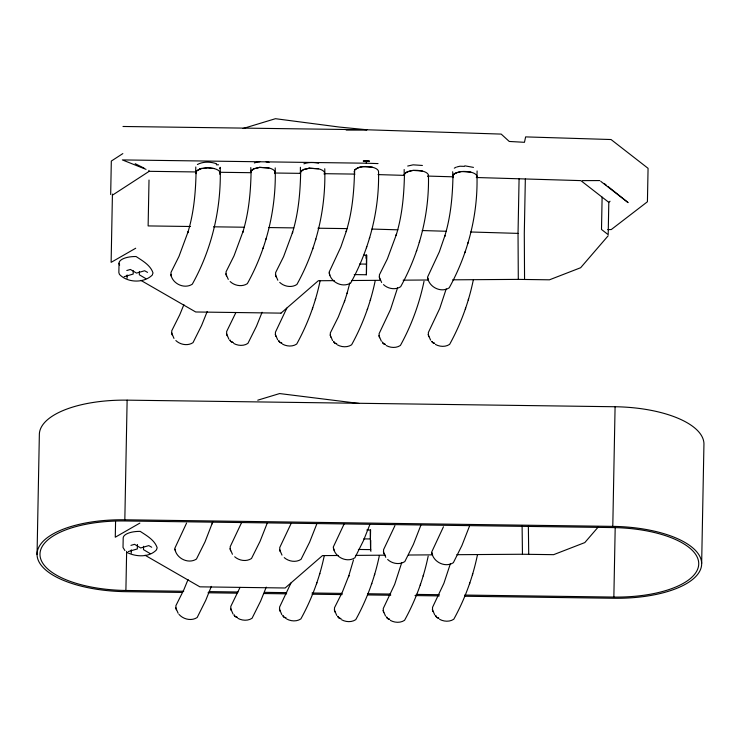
<?xml version="1.0" encoding="UTF-8"?>
<svg xmlns="http://www.w3.org/2000/svg" width="741" height="741" viewBox="0 0 741 741"><rect width="100%" height="100%" fill="white"/><g stroke="black" fill="none" stroke-linecap="round" stroke-linejoin="round"><path stroke-width="1.11" d="M519.08 178.785L518.033 233.387L518.302 279.385L549.461 279.811L580.648 267.723L608.166 235.777M522.099 526.082L522.461 554.249L553.62 554.666L584.806 542.588L598.191 527.046M528.361 526.184L528.722 554.333M358.663 167.54L359.19 167.373M196.013 173.542L196.078 171.273L200.616 168.8M254.561 168.605L259.683 167.346L268.955 167.966A12.199 4.965 1.1 0 1 274.716 173.626M304.116 169.448L309.238 168.179L318.51 168.8A12.199 4.965 1.1 0 1 324.271 174.468M357.977 167.874L358.533 167.559M407.902 171.671L413.024 170.402L422.296 171.023A12.199 4.965 1.1 0 1 428.057 176.691M456.428 172.792L461.56 171.523L470.822 172.144A12.199 4.965 1.1 0 1 476.991 176.525C477.908 215.242 467.858 253.968 449.203 287.832C440.932 293.288 428.474 286.878 427.576 277.097L439.311 251.903L445.017 235.369L444.637 236.555C450.797 216.687 452.603 195.735 452.992 175.126C457.586 170.689 464.95 171.032 470.822 172.144M213.917 168.503L207.804 167.753L200.737 168.642L207.804 167.753L213.917 168.503A12.199 4.965 1.1 0 1 219.679 174.163M259.48 167.383L268.955 167.966M309.034 168.226L318.51 168.8M363.109 166.669L372.371 167.225A12.199 4.965 1.1 0 1 378.54 171.616C379.457 210.333 369.407 249.05 350.752 282.914C342.481 288.369 330.023 281.969 329.124 272.179L340.86 246.985L346.566 230.451L346.177 231.637C352.345 211.769 354.152 190.826 354.531 170.217C359.135 165.771 366.499 166.114 372.371 167.225M182.573 592.439L125.914 591.67A88.336 35.929 1.1 0 1 37.05 554.527L39.347 434.902A88.336 35.929 1.1 0 1 127.128 400.149L615.086 406.744A88.336 35.929 1.1 0 1 703.95 443.887L701.653 563.512A88.336 35.929 1.1 0 1 613.872 598.265L464.709 596.246M110.678 194.503L111.317 161.066L122.839 153.591M112.428 194.077L111.122 262.351L135.705 248.235M119.042 263.24L118.856 272.605L119.468 274.411C127.582 283.016 144.171 283.377 152.461 274.865M115.577 521.525L115.272 537.216L139.864 523.1M127.081 278.32L127.146 274.976M37.05 554.527A88.336 35.929 1.1 0 1 124.831 519.784L127.128 400.149M183.712 591.253L125.896 590.475L126.646 551.369M133.241 270.724L133.176 274.068L124.155 276.68M131.24 553.175L131.305 549.841M139.391 271.428L139.327 274.772L145.847 278.644M137.418 544.468L137.335 548.933L128.313 551.545M148.876 171.514L148.904 170.393M149.015 180.035L148.126 225.922L190.548 226.496M143.55 546.284L143.485 549.627L149.997 553.508M195.68 172.56L195.791 166.984M250.847 172.394L250.801 167.559M275.198 167.892C276.458 208.073 266.871 248.494 247.327 283.655C242.085 287.128 234.601 285.785 230.155 281.561M300.401 173.237L300.383 167.281M324.753 168.726C326.012 208.916 316.426 249.328 296.882 284.488C291.639 287.971 284.155 286.619 279.718 282.395M378.049 163.585L366.323 163.215L366.369 160.908L369.527 161.121L363.21 161.038L366.369 160.908M354.226 274.587L366.425 274.754L366.443 254.913M366.425 274.754L366.795 255.219M370.593 529.778L370.417 538.966L363.766 538.874M358.385 549.452L370.583 549.618L370.759 540.421M404.188 175.45L404.169 169.504M453.029 177.488L452.677 171.736M476.991 176.525L477.093 170.958M525.341 178.97L524.295 233.572L524.563 279.468M602.118 197.143L601.497 229.46L608.185 234.665L608.806 202.349L610.047 201.246M701.653 563.512A88.336 35.929 1.1 0 0 612.788 526.379L615.086 406.744M464.69 595.06L613.854 597.07L615.206 526.907M370.639 549.118L370.908 551.35M320.093 280.922C315.49 302.967 307.58 324.326 296.706 344.046C292.556 346.862 286.795 346.492 282.516 344.13M349.798 282.997L347.038 293.51M375.224 280.626C370.602 303.032 362.664 324.753 351.605 344.797C347.446 347.603 341.684 347.242 337.405 344.871M324.252 555.787C319.64 577.832 311.739 599.182 300.865 618.911C296.706 621.727 290.944 621.356 286.665 618.985M424.019 281.284C419.397 303.69 411.459 325.419 400.399 345.454C396.24 348.261 390.479 347.9 386.2 345.528M379.383 555.481C374.761 577.897 366.823 599.617 355.763 619.652C351.605 622.468 345.843 622.097 341.564 619.735M473.258 280.2C468.636 302.606 460.689 324.326 449.63 344.37C445.48 347.177 439.719 346.816 435.439 344.445M428.178 556.148C423.556 578.554 415.618 600.275 404.558 620.31C400.399 623.125 394.638 622.755 390.359 620.393M477.408 555.055C472.786 577.471 464.848 599.191 453.788 619.226C449.63 622.042 443.868 621.671 439.589 619.309M397.546 287.879L390.516 309.525L379.133 333.598L379.17 336.46M383.495 284.618C387.941 288.842 395.425 290.194 400.668 286.711C419.332 252.848 429.372 214.121 428.455 175.404M353.476 559.983L348.529 576.683L348.909 575.507L342.472 591.818L334.487 607.796L334.534 610.667M446.212 288.888L439.746 308.441L428.363 332.505L428.409 335.377M401.705 562.734L394.666 584.38L383.282 608.454L383.329 611.325M450.361 563.753L443.905 583.297L432.522 607.37L432.559 610.241M171.06 275.198L171.023 272.336L178.998 256.358L188.103 231.729L187.723 232.915C193.892 213.047 195.689 192.095 196.078 171.486L197.282 170.291L201.719 168.337M226.098 274.661L226.061 271.79L234.036 255.821L243.141 231.183L242.761 232.378C248.92 212.5 250.727 191.558 251.116 170.949L254.237 168.707L259.683 167.401M275.652 275.504L275.615 272.632L283.59 256.655L292.695 232.026L292.315 233.211C298.484 213.343 300.281 192.401 300.67 171.792L303.791 169.55L309.238 168.235M379.438 277.727L379.401 274.855L387.376 258.878L396.481 234.249L396.102 235.434C402.261 215.566 404.067 194.624 404.456 174.015C409.06 169.569 416.423 169.911 422.296 171.023M219.79 168.596L220.188 167.318C221.513 207.86 212.065 248.707 192.29 284.192C184.314 289.444 172.264 283.683 170.828 274.337M250.717 172.014L252.31 169.559L254.561 168.457M300.272 172.857L301.874 170.393L304.116 169.3M404.058 175.08L405.651 172.616L407.902 171.523M452.594 176.201L454.187 173.737L456.437 172.634M262.999 248.494L263.37 247.327M265.936 239.324L266.315 238.139M186.556 523.127L174.82 548.312C175.719 558.103 188.177 564.503 196.448 559.057L205.025 541.866L212.769 521.859M212.111 523.896L212.491 522.72M312.554 249.337L312.924 248.161M315.49 240.167L315.87 238.982M312.378 308.895L312.758 307.719M315.314 299.725L315.694 298.54M344.38 301.819L347.418 292.325M366.415 247.763L366.795 246.586M369.351 238.593L369.731 237.407M367.277 309.636L367.647 308.46M370.213 300.466L370.593 299.281M416.34 251.56L416.711 250.384M419.276 242.39L419.656 241.205M319.473 574.59L319.853 573.395M316.537 583.751L316.907 582.583M464.866 252.672L465.246 251.505M467.803 243.502L468.192 242.316M374.362 575.331L374.751 574.145M371.426 584.501L371.806 583.324M465.302 309.21L465.681 308.034M468.238 300.04L468.618 298.855M420.869 525.249L413.395 544.394L404.827 561.576C399.575 565.059 392.091 563.706 387.654 559.483M420.221 585.158L420.601 583.982M423.157 575.989L423.546 574.803M469.405 526.369L461.93 545.506L453.353 562.697C445.091 568.143 432.624 561.743 431.734 551.962L443.47 526.768M469.461 584.075L469.831 582.898M472.397 574.905L472.777 573.719M183.888 304.662L179.73 314.814L171.745 330.792L171.792 333.654M207.202 311.516L201.598 325.466L193.021 342.648C187.769 346.13 180.285 344.778 175.849 340.554M262.092 312.257L256.488 326.207L247.911 343.389C243.761 346.204 238 345.834 233.721 343.463M188.047 579.527L183.888 589.679L175.904 605.656L175.95 608.518M211.361 586.372L205.748 600.321L197.171 617.512C191.484 621.273 183.305 619.393 178.97 614.363M344.75 300.651L338.313 316.963L330.338 332.931L330.375 335.803M267.149 523.359L260.054 541.328L251.486 558.51C246.382 561.91 239.158 560.696 234.684 556.769M266.251 587.122L260.647 601.071L252.07 618.253C247.911 621.06 242.15 620.699 237.87 618.327M316.703 524.193L309.608 542.171L301.041 559.353C295.937 562.743 288.712 561.539 284.238 557.612M369.833 524.637L363.479 540.597L354.902 557.778C346.631 563.234 334.172 556.824 333.283 547.043L344.167 523.878M152.47 274.383L153.016 272.947C150.516 265.167 142.504 260.795 136.075 256.525A17.08 6.947 1.1 0 0 119.653 265.046M156.629 549.248L157.175 547.803C154.674 540.032 146.662 535.65 140.225 531.38A17.08 6.947 1.1 0 0 123.191 538.105L123.015 547.469L124.914 550.544M235.897 312.517L226.644 331.533L226.69 334.395M286.823 308.117L275.439 332.19L275.485 335.062M241.594 522.581L230.21 546.654L230.256 549.526M240.056 587.381L230.803 606.397L230.84 609.259M291.148 523.424L279.765 547.497L279.811 550.359M290.981 582.982L279.598 607.055L279.635 609.917M394.934 525.647L383.551 549.72L383.597 552.582M156.62 549.72C149.265 557.695 135.918 556.991 126.915 552.397M280.996 313.128L318.315 280.737L334.33 280.635M112.41 195.189L149.182 171.319L196.56 171.958M357.977 167.725L354.531 170.004L354.578 172.57M197.384 164.521C203.191 161.371 210.444 161.649 216.557 163.752M454.298 168.161L456.215 167.16M199.524 169.152L200.616 168.67M243.085 128.508L275.457 118.699L339.295 127.054L366.971 129.777L501.203 134.093L509.252 141.457L524.461 142.309L525.628 136.89L611.047 139.53L648.069 168.327L647.421 201.756L611.26 229.562L607.796 229.571M359.181 167.364L362.858 166.651M257.748 400.186L279.616 393.564L358.95 403.437M407.689 166.04L413.135 164.835L422.398 165.456M457.058 166.91L459.948 166.216L464.338 166.364M126.794 270.511L130.407 269.455L136.52 273.096L144.634 270.752L147.561 272.382M130.944 545.367L134.566 544.32L140.679 547.96L148.784 545.608L151.72 547.247M200.209 168.809L199.199 169.254M346.177 130.036L366.971 129.777L122.987 126.479M351.484 280.515L380.087 280.32M403.123 280.163L428.465 279.996M452.649 279.829L518.302 279.385M338.48 555.491L322.474 555.602L285.146 587.993L199.866 586.835L145.041 555.241M355.634 555.38L385.394 555.176M408.43 555.018L432.614 554.861M456.808 554.694L522.461 554.249M582.417 180.619L599.765 180.572M366.323 163.215L122.348 159.917L146.033 169.356M216.289 164.78L218.512 164.808M219.549 172.273L250.578 172.69M274.707 173.014L299.994 173.357M324.113 173.681L355.013 174.098M213.482 226.811L244.437 227.228M268.52 227.552L293.742 227.895M317.945 228.219L347.307 228.617M363.794 255.154L366.091 255.182L366.137 258.377M359.607 264.018L366.267 264.111M281.052 313.128L195.707 311.98L140.883 280.376M124.831 519.784L612.788 526.379M366.804 530L370.241 530.047L370.583 549.618M209.157 591.605L238.056 591.994M264.657 592.355L286.628 592.652M312.063 592.995L342.129 593.402M367.564 593.745L390.692 594.06M416.127 594.402L439.256 594.708M208.017 592.781L236.925 593.17M263.518 593.532L286.637 593.837M312.081 594.189L342.147 594.597M367.582 594.94L390.711 595.245M414.988 595.579L439.274 595.903M378.012 174.598L404.614 175.385M427.733 176.071L453.168 176.83M476.296 177.516L580.861 180.619L608.806 202.349M371.973 229.052L397.936 229.83M422.185 230.544L446.434 231.266M470.683 231.989L518.033 233.387M464.82 165.827L473.471 167.392M135.168 163.687L144.134 168.188M600.756 181.341L628.109 202.608L607.926 186.408M604.313 183.546L606.119 184.981M430.595 340.128L428.178 334.506M381.624 282.469L379.207 276.856M381.365 341.212L378.938 335.599M332.561 340.554L330.143 334.932M277.847 280.246L275.42 274.633M277.671 339.804L275.254 334.191M228.284 279.413L225.866 273.79M434.754 614.984L432.327 609.371M385.783 557.334L383.366 551.721M228.876 339.146L226.459 333.533M385.515 616.067L383.097 610.454M173.978 338.405L171.56 332.792M336.72 615.41L334.302 609.797M281.997 555.111L279.579 549.498M281.83 614.669L279.403 609.056M232.442 554.268L230.025 548.655M233.026 614.011L230.608 608.398M178.136 613.27L175.719 607.648M452.594 176.414L453.029 177.701M354.142 171.504L354.578 172.783M195.68 172.773L195.985 173.672M427.742 277.977L427.974 278.838M428.113 279.357L428.326 280.154M428.548 335.886L428.761 336.683M379.587 278.236L379.8 279.033M379.318 336.979L379.531 337.766M432.272 554.222L432.485 555.009M431.901 552.832L432.133 553.703M432.707 610.751L432.92 611.547M329.291 273.059L329.523 273.929M329.662 274.439L329.875 275.235M330.523 336.312L330.736 337.109M383.736 553.101L383.949 553.888M383.468 611.834L383.681 612.631M275.8 276.013L276.013 276.81M333.441 547.923L333.682 548.785M333.82 549.303L334.034 550.1M275.624 335.571L275.837 336.368M334.673 611.177L334.886 611.973M226.246 275.18L226.459 275.967M226.829 334.913L227.042 335.71M279.95 550.878L280.163 551.665M279.783 610.436L279.996 611.232M171.208 275.717L171.421 276.504M230.395 550.035L230.608 550.832M171.931 334.172L172.144 334.969M230.988 609.778L231.201 610.565M175.358 550.582L175.571 551.369M174.987 549.192L175.219 550.063M176.089 609.037L176.302 609.824M435.801 615.771L435.801 615.79A13.792 5.687 -52 0 0 438.227 617.827L438.894 618.346A13.968 7.225 -48.5 0 1 435.801 615.79M125.896 590.475A85.41 34.734 1.1 0 1 39.977 554.574A85.41 34.734 1.1 0 1 124.849 520.969L612.807 527.573A85.41 34.734 1.1 0 1 698.726 563.475A85.41 34.734 1.1 0 1 613.854 597.07M254.348 162.983A12.199 4.965 1.1 0 1 259.795 161.77M266.112 161.853A12.199 4.965 1.1 0 1 269.057 162.39M303.903 163.817A12.199 4.965 1.1 0 1 318.611 163.233M431.873 341.425A13.968 7.225 -48.5 0 0 434.735 343.491L434.069 342.972A13.792 5.687 -52 0 1 431.799 341.369M385.505 344.574L384.838 344.056A13.792 5.687 -52 0 1 382.412 342.018L382.412 342.018A13.968 7.225 -48.5 0 0 385.505 344.574M336.71 343.917L336.043 343.398A13.792 5.687 -52 0 1 333.617 341.351L333.617 341.351A13.968 7.225 -48.5 0 0 336.71 343.917M281.812 343.176L281.145 342.657A13.792 5.687 -52 0 1 278.727 340.61L278.727 340.61A13.968 7.225 -48.5 0 0 281.812 343.176M233.017 342.509L232.35 341.99A13.792 5.687 -52 0 1 229.923 339.952L229.923 339.952A13.968 7.225 -48.5 0 0 233.017 342.509M389.664 619.439L388.997 618.92A13.792 5.687 -52 0 1 386.57 616.873A13.968 7.225 -48.5 0 0 389.664 619.439M340.86 618.772L340.202 618.253A13.792 5.687 -52 0 1 337.776 616.216L337.776 616.216A13.968 7.225 -48.5 0 0 340.869 618.772M285.97 618.031L285.304 617.512A13.792 5.687 -52 0 1 282.877 615.475L282.877 615.475A13.968 7.225 -48.5 0 0 285.97 618.031M237.176 617.373L236.509 616.855A13.792 5.687 -52 0 1 234.082 614.817L234.082 614.817A13.968 7.225 -48.5 0 0 237.176 617.373"/></g></svg>
